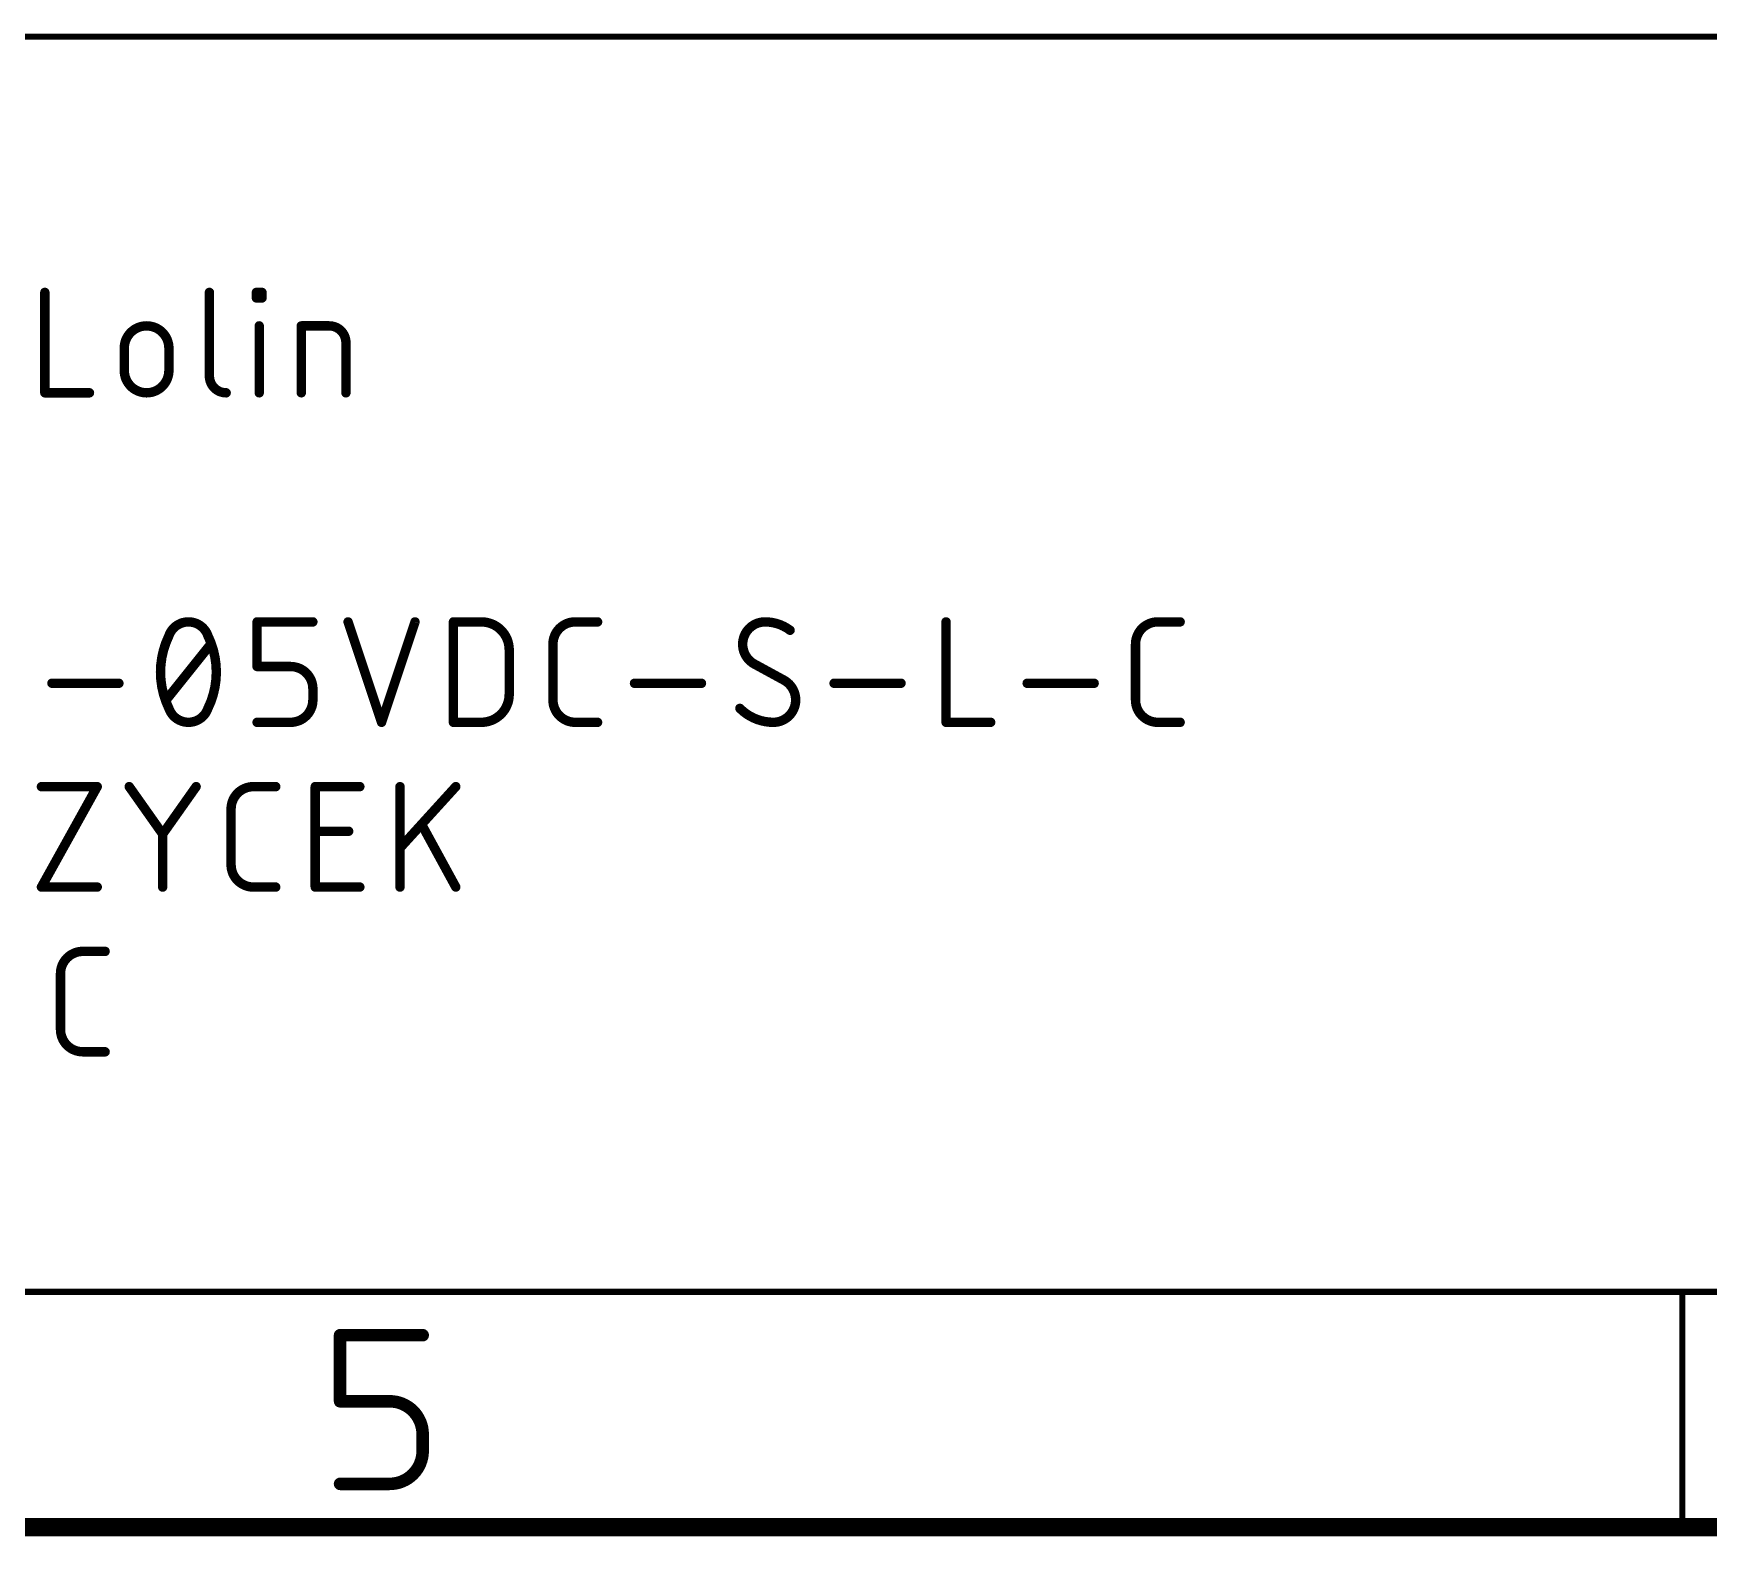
# Model space of a CAD drawing. Extents: x -10 to 250, y 0 to 179.
# Drawn here: x 177.57 to 204.68, y -0.15 to 24.18 of the extents above; entities that cross this region are included whole.
import ezdxf

# ---------------------------------------------------------------- set-up
doc = ezdxf.new("R2010")
doc.units = 0
doc.layers.add('94', color=14, linetype='CONTINUOUS')

msp = doc.modelspace()

# ---------------------------------------------------------------- linework, layer by layer
at = {"layer": '94'}
for points, const_width in [([(151.13, 24.13), (205.105, 24.13)], 0.1016), ([(177.7494, 19.9898), (177.7494, 18.3642)], 0.1524), ([(180.4135, 19.9898), (180.4135, 18.6351)], 0.1524), ([(181.1748, 19.8995), (181.1748, 19.9898)], 0.1524), ([(181.1748, 19.9898), (181.2651, 19.9898)], 0.1524), ([(181.2651, 19.9898), (181.2651, 19.8995)], 0.1524), ([(181.2651, 19.8995), (181.1748, 19.8995)], 0.1524), ([(181.22, 18.3642), (181.22, 19.4479)], 0.1524), ([(181.9008, 18.3642), (181.9008, 19.4479)], 0.1524), ([(181.9008, 19.4479), (182.3524, 19.4479)], 0.1524), ([(182.6233, 19.177), (182.6233, 18.3642)], 0.1524), ([(179.0351, 18.7254), (179.0351, 19.0867)], 0.1524), ([(179.7576, 19.0867), (179.7576, 18.7254)], 0.1524), ([(177.7494, 18.3642), (178.4718, 18.3642)], 0.1524), ([(181.1853, 13.9333), (181.1853, 14.6558)], 0.1524), ([(181.1853, 14.6558), (182.0884, 14.6558)], 0.1524), ([(182.6581, 14.6558), (183.1999, 13.0302)], 0.1524), ([(183.1999, 13.0302), (183.7418, 14.6558)], 0.1524), ([(184.3636, 13.0302), (184.3636, 14.6558)], 0.1524), ([(184.3636, 14.6558), (184.8152, 14.6558)], 0.1524), ([(186.3361, 14.6558), (186.6974, 14.6558)], 0.1524), ([(192.3385, 14.6558), (192.3385, 13.0302)], 0.1524), ([(195.767, 14.6558), (196.1282, 14.6558)], 0.1524), ([(179.7124, 13.3914), (180.4349, 14.2946)], 0.1524), ([(185.2667, 14.2042), (185.2667, 13.4818)], 0.1524), ([(185.9749, 13.3914), (185.9749, 14.2946)], 0.1524), ([(195.4057, 13.3914), (195.4057, 14.2946)], 0.1524), ([(181.7271, 13.9333), (181.1853, 13.9333)], 0.1524), ([(189.7234, 13.7075), (189.2266, 13.9785)], 0.1524), ([(177.8645, 13.6624), (178.9482, 13.6624)], 0.1524), ([(182.0884, 13.3914), (182.0884, 13.5721)], 0.1524), ([(187.2953, 13.6624), (188.3791, 13.6624)], 0.1524), ([(190.5258, 13.6624), (191.6095, 13.6624)], 0.1524), ([(193.652, 13.6624), (194.7358, 13.6624)], 0.1524), ([(181.1853, 13.0302), (181.7271, 13.0302)], 0.1524), ([(184.8152, 13.0302), (184.3636, 13.0302)], 0.1524), ([(186.6974, 13.0302), (186.3361, 13.0302)], 0.1524), ([(192.3385, 13.0302), (193.061, 13.0302)], 0.1524), ([(196.1282, 13.0302), (195.767, 13.0302)], 0.1524), ([(177.6943, 11.9888), (178.5974, 11.9888)], 0.1524), ([(178.5974, 11.9888), (177.6943, 10.3632)], 0.1524), ([(179.115, 11.9888), (179.6569, 11.2212)], 0.1524), ([(179.6569, 11.2212), (180.1987, 11.9888)], 0.1524), ([(181.1257, 11.9888), (181.487, 11.9888)], 0.1524), ([(182.1261, 10.3632), (182.1261, 11.9888)], 0.1524), ([(182.1261, 11.9888), (182.8486, 11.9888)], 0.1524), ([(183.4989, 10.3632), (183.4989, 11.9888)], 0.1524), ([(184.402, 11.9888), (183.4989, 10.9954)], 0.1524), ([(180.7645, 10.7244), (180.7645, 11.6276)], 0.1524), ([(184.402, 10.3632), (183.8602, 11.3566)], 0.1524), ([(179.6569, 10.3632), (179.6569, 11.2212)], 0.1524), ([(182.1261, 11.2663), (182.668, 11.2663)], 0.1524), ([(177.6943, 10.3632), (178.5974, 10.3632)], 0.1524), ([(181.487, 10.3632), (181.1257, 10.3632)], 0.1524), ([(182.8486, 10.3632), (182.1261, 10.3632)], 0.1524), ([(178.3642, 9.3218), (178.7254, 9.3218)], 0.1524), ([(178.003, 8.0574), (178.003, 8.9606)], 0.1524), ([(178.7254, 7.6962), (178.3642, 7.6962)], 0.1524), ([(-6.35, 3.81), (246.38, 3.81)], 0.1), ([(204.2583, 0), (204.2583, 3.81)], 0.1), ([(182.5289, 2.0387), (182.5289, 3.1084)], 0.2032), ([(182.5289, 3.1084), (183.8661, 3.1084)], 0.2032), ([(183.3312, 2.0387), (182.5289, 2.0387)], 0.2032), ([(183.8661, 1.2364), (183.8661, 1.5039)], 0.2032), ([(182.5289, 0.7016), (183.3312, 0.7016)], 0.2032), ([(-10.16, 0), (250.19, 0)], 0.3)]:
    msp.add_lwpolyline(points, dxfattribs=dict(at, const_width=const_width))
for points, const_width in [([(177.7875, 19.9898, 1), (177.7113, 19.9898)], 0.0762), ([(180.4516, 19.9898, 1), (180.3754, 19.9898)], 0.0762), ([(181.2129, 19.9898, 1), (181.1367, 19.9898)], 0.0762), ([(181.1748, 20.0279, 1), (181.1748, 19.9517)], 0.0762), ([(181.3032, 19.9898, 1), (181.227, 19.9898)], 0.0762), ([(181.2651, 19.9517, 1), (181.2651, 20.0279)], 0.0762), ([(181.1748, 19.9376, 1), (181.1748, 19.8614)], 0.0762), ([(181.1367, 19.8995, 1), (181.2129, 19.8995)], 0.0762), ([(181.227, 19.8995, 1), (181.3032, 19.8995)], 0.0762), ([(181.2651, 19.8614, 1), (181.2651, 19.9376)], 0.0762), ([(179.7576, 19.0867, 1), (179.0351, 19.0867)], 0.1524), ([(181.2581, 19.4479, 1), (181.1819, 19.4479)], 0.0762), ([(181.9389, 19.4479, 1), (181.8627, 19.4479)], 0.0762), ([(181.9008, 19.486, 1), (181.9008, 19.4098)], 0.0762), ([(182.6233, 19.177, 0.4142), (182.3524, 19.4479)], 0.1524), ([(182.3524, 19.486, 1), (182.3524, 19.4098)], 0.0762), ([(182.3524, 19.4098, 1), (182.3524, 19.486)], 0.0762), ([(182.6614, 19.177, 1), (182.5852, 19.177)], 0.0762), ([(179.0732, 19.0867, 1), (178.997, 19.0867)], 0.0762), ([(178.997, 19.0867, 1), (179.0732, 19.0867)], 0.0762), ([(179.7957, 19.0867, 1), (179.7195, 19.0867)], 0.0762), ([(179.7195, 19.0867, 1), (179.7957, 19.0867)], 0.0762), ([(182.5852, 19.177, 1), (182.6614, 19.177)], 0.0762), ([(179.0351, 18.7254, 1), (179.7576, 18.7254)], 0.1524), ([(179.0732, 18.7254, 1), (178.997, 18.7254)], 0.0762), ([(178.997, 18.7254, 1), (179.0732, 18.7254)], 0.0762), ([(179.7957, 18.7254, 1), (179.7195, 18.7254)], 0.0762), ([(179.7195, 18.7254, 1), (179.7957, 18.7254)], 0.0762), ([(180.4135, 18.6351, 0.4142), (180.6844, 18.3642)], 0.1524), ([(180.4516, 18.6351, 1), (180.3754, 18.6351)], 0.0762), ([(177.7494, 18.4023, 1), (177.7494, 18.3261)], 0.0762), ([(178.4718, 18.3261, 1), (178.4718, 18.4023)], 0.0762), ([(180.3754, 18.6351, 1), (180.4516, 18.6351)], 0.0762), ([(180.6844, 18.3261, 1), (180.6844, 18.4023)], 0.0762), ([(177.7113, 18.3642, 1), (177.7875, 18.3642)], 0.0762), ([(181.1819, 18.3642, 1), (181.2581, 18.3642)], 0.0762), ([(181.8627, 18.3642, 1), (181.9389, 18.3642)], 0.0762), ([(182.5852, 18.3642, 1), (182.6614, 18.3642)], 0.0762), ([(180.0737, 14.6558, 0.3205), (179.7576, 14.43)], 0.1524), ([(180.3898, 14.43, 0.3205), (180.0737, 14.6558)], 0.1524), ([(180.0737, 14.6939, 1), (180.0737, 14.6177)], 0.0762), ([(180.0737, 14.6177, 1), (180.0737, 14.6939)], 0.0762), ([(181.2234, 14.6558, 1), (181.1472, 14.6558)], 0.0762), ([(181.1853, 14.6939, 1), (181.1853, 14.6177)], 0.0762), ([(182.0884, 14.6177, 1), (182.0884, 14.6939)], 0.0762), ([(182.6942, 14.6678, 1), (182.6219, 14.6438)], 0.0762), ([(183.7779, 14.6438, 1), (183.7057, 14.6678)], 0.0762), ([(184.4017, 14.6558, 1), (184.3255, 14.6558)], 0.0762), ([(184.3636, 14.6939, 1), (184.3636, 14.6177)], 0.0762), ([(185.2667, 14.2042, 0.4142), (184.8152, 14.6558)], 0.1524), ([(184.8152, 14.6939, 1), (184.8152, 14.6177)], 0.0762), ([(184.8152, 14.6177, 1), (184.8152, 14.6939)], 0.0762), ([(186.3361, 14.6558, 0.4142), (185.9749, 14.2946)], 0.1524), ([(186.3361, 14.6939, 1), (186.3361, 14.6177)], 0.0762), ([(186.3361, 14.6177, 1), (186.3361, 14.6939)], 0.0762), ([(186.6974, 14.6177, 1), (186.6974, 14.6939)], 0.0762), ([(189.4073, 14.6558, 0.4142), (189.046, 14.2946)], 0.1524), ([(189.8137, 14.5203, 0.1623), (189.4073, 14.6558)], 0.1524), ([(189.4073, 14.6939, 1), (189.4073, 14.6177)], 0.0762), ([(189.4073, 14.6177, 1), (189.4073, 14.6939)], 0.0762), ([(192.3766, 14.6558, 1), (192.3004, 14.6558)], 0.0762), ([(195.767, 14.6558, 0.4142), (195.4057, 14.2946)], 0.1524), ([(195.767, 14.6939, 1), (195.767, 14.6177)], 0.0762), ([(195.767, 14.6177, 1), (195.767, 14.6939)], 0.0762), ([(196.1282, 14.6177, 1), (196.1282, 14.6939)], 0.0762), ([(179.7576, 14.43, 0.1139), (179.6221, 13.843)], 0.1524), ([(179.7216, 14.4424, 1), (179.7936, 14.4177)], 0.0762), ([(179.7918, 14.4133, 1), (179.7234, 14.4467)], 0.0762), ([(180.424, 14.4467, 1), (180.3555, 14.4133)], 0.0762), ([(180.5252, 13.843, 0.1139), (180.3898, 14.43)], 0.1524), ([(180.3537, 14.4177, 1), (180.4258, 14.4424)], 0.0762), ([(189.7908, 14.4899, 1), (189.8365, 14.5508)], 0.0762), ([(180.4647, 14.2708, 1), (180.4052, 14.3184)], 0.0762), ([(185.3048, 14.2042, 1), (185.2286, 14.2042)], 0.0762), ([(185.2286, 14.2042, 1), (185.3048, 14.2042)], 0.0762), ([(186.013, 14.2946, 1), (185.9368, 14.2946)], 0.0762), ([(185.9368, 14.2946, 1), (186.013, 14.2946)], 0.0762), ([(189.046, 14.2946, 0.2656), (189.2266, 13.9785)], 0.1524), ([(189.0841, 14.2946, 1), (189.0079, 14.2946)], 0.0762), ([(189.0079, 14.2946, 1), (189.0841, 14.2946)], 0.0762), ([(195.4438, 14.2946, 1), (195.3676, 14.2946)], 0.0762), ([(195.3676, 14.2946, 1), (195.4438, 14.2946)], 0.0762), ([(179.6221, 13.843, 0.1139), (179.7576, 13.256)], 0.1524), ([(179.6602, 13.843, 1), (179.584, 13.843)], 0.0762), ([(179.584, 13.843, 1), (179.6602, 13.843)], 0.0762), ([(180.3898, 13.256, 0.1139), (180.5252, 13.843)], 0.1524), ([(180.5633, 13.843, 1), (180.4871, 13.843)], 0.0762), ([(180.4871, 13.843, 1), (180.5633, 13.843)], 0.0762), ([(181.1853, 13.9714, 1), (181.1853, 13.8952)], 0.0762), ([(181.1472, 13.9333, 1), (181.2234, 13.9333)], 0.0762), ([(182.0884, 13.5721, 0.4142), (181.7271, 13.9333)], 0.1524), ([(181.7271, 13.9714, 1), (181.7271, 13.8952)], 0.0762), ([(181.7271, 13.8952, 1), (181.7271, 13.9714)], 0.0762), ([(189.2449, 14.0119, 1), (189.2084, 13.945)], 0.0762), ([(189.2073, 13.9456, 1), (189.246, 14.0113)], 0.0762), ([(177.8645, 13.7005, 1), (177.8645, 13.6243)], 0.0762), ([(178.9482, 13.6243, 1), (178.9482, 13.7005)], 0.0762), ([(182.1265, 13.5721, 1), (182.0503, 13.5721)], 0.0762), ([(182.0503, 13.5721, 1), (182.1265, 13.5721)], 0.0762), ([(184.8152, 13.0302, 0.4142), (185.2667, 13.4818)], 0.1524), ([(185.3048, 13.4818, 1), (185.2286, 13.4818)], 0.0762), ([(187.2953, 13.7005, 1), (187.2953, 13.6243)], 0.0762), ([(188.3791, 13.6243, 1), (188.3791, 13.7005)], 0.0762), ([(189.7427, 13.7404, 1), (189.704, 13.6747)], 0.0762), ([(189.904, 13.3914, 0.2656), (189.7234, 13.7075)], 0.1524), ([(189.7051, 13.6741, 1), (189.7416, 13.741)], 0.0762), ([(190.5258, 13.7005, 1), (190.5258, 13.6243)], 0.0762), ([(191.6095, 13.6243, 1), (191.6095, 13.7005)], 0.0762), ([(193.652, 13.7005, 1), (193.652, 13.6243)], 0.0762), ([(194.7358, 13.6243, 1), (194.7358, 13.7005)], 0.0762), ([(179.6827, 13.4152, 1), (179.7422, 13.3676)], 0.0762), ([(179.7576, 13.256, 0.3205), (180.0737, 13.0302)], 0.1524), ([(179.7936, 13.2683, 1), (179.7216, 13.2436)], 0.0762), ([(179.7234, 13.2393, 1), (179.7918, 13.2727)], 0.0762), ([(180.0737, 13.0302, 0.3205), (180.3898, 13.256)], 0.1524), ([(180.3555, 13.2727, 1), (180.424, 13.2393)], 0.0762), ([(180.4258, 13.2436, 1), (180.3537, 13.2683)], 0.0762), ([(181.7271, 13.0302, 0.4142), (182.0884, 13.3914)], 0.1524), ([(182.1265, 13.3914, 1), (182.0503, 13.3914)], 0.0762), ([(182.0503, 13.3914, 1), (182.1265, 13.3914)], 0.0762), ([(185.2286, 13.4818, 1), (185.3048, 13.4818)], 0.0762), ([(185.9749, 13.3914, 0.4142), (186.3361, 13.0302)], 0.1524), ([(186.013, 13.3914, 1), (185.9368, 13.3914)], 0.0762), ([(185.9368, 13.3914, 1), (186.013, 13.3914)], 0.0762), ([(189.0279, 13.2828, 1), (188.9738, 13.2291)], 0.0762), ([(189.0009, 13.256, 0.2), (189.5427, 13.0302)], 0.1524), ([(189.5427, 13.0302, 0.4142), (189.904, 13.3914)], 0.1524), ([(189.9421, 13.3914, 1), (189.8659, 13.3914)], 0.0762), ([(189.8659, 13.3914, 1), (189.9421, 13.3914)], 0.0762), ([(195.4057, 13.3914, 0.4142), (195.767, 13.0302)], 0.1524), ([(195.4438, 13.3914, 1), (195.3676, 13.3914)], 0.0762), ([(195.3676, 13.3914, 1), (195.4438, 13.3914)], 0.0762), ([(180.0737, 13.0683, 1), (180.0737, 12.9921)], 0.0762), ([(180.0737, 12.9921, 1), (180.0737, 13.0683)], 0.0762), ([(181.1853, 13.0683, 1), (181.1853, 12.9921)], 0.0762), ([(181.7271, 13.0683, 1), (181.7271, 12.9921)], 0.0762), ([(181.7271, 12.9921, 1), (181.7271, 13.0683)], 0.0762), ([(183.1638, 13.0422, 1), (183.2361, 13.0182)], 0.0762), ([(183.1638, 13.0182, 1), (183.2361, 13.0422)], 0.0762), ([(184.3636, 13.0683, 1), (184.3636, 12.9921)], 0.0762), ([(184.3255, 13.0302, 1), (184.4017, 13.0302)], 0.0762), ([(184.8152, 13.0683, 1), (184.8152, 12.9921)], 0.0762), ([(184.8152, 12.9921, 1), (184.8152, 13.0683)], 0.0762), ([(186.3361, 13.0683, 1), (186.3361, 12.9921)], 0.0762), ([(186.3361, 12.9921, 1), (186.3361, 13.0683)], 0.0762), ([(186.6974, 12.9921, 1), (186.6974, 13.0683)], 0.0762), ([(189.5427, 13.0683, 1), (189.5427, 12.9921)], 0.0762), ([(189.5427, 12.9921, 1), (189.5427, 13.0683)], 0.0762), ([(192.3385, 13.0683, 1), (192.3385, 12.9921)], 0.0762), ([(192.3004, 13.0302, 1), (192.3766, 13.0302)], 0.0762), ([(193.061, 12.9921, 1), (193.061, 13.0683)], 0.0762), ([(195.767, 13.0683, 1), (195.767, 12.9921)], 0.0762), ([(195.767, 12.9921, 1), (195.767, 13.0683)], 0.0762), ([(196.1282, 12.9921, 1), (196.1282, 13.0683)], 0.0762), ([(177.6943, 12.0269, 1), (177.6943, 11.9507)], 0.0762), ([(178.6307, 11.9703, 1), (178.5641, 12.0073)], 0.0762), ([(178.5974, 11.9507, 1), (178.5974, 12.0269)], 0.0762), ([(179.1461, 12.0108, 1), (179.0839, 11.9668)], 0.0762), ([(180.2298, 11.9668, 1), (180.1676, 12.0108)], 0.0762), ([(181.1257, 11.9888, 0.4142), (180.7645, 11.6276)], 0.1524), ([(181.1257, 12.0269, 1), (181.1257, 11.9507)], 0.0762), ([(181.1257, 11.9507, 1), (181.1257, 12.0269)], 0.0762), ([(181.487, 11.9507, 1), (181.487, 12.0269)], 0.0762), ([(182.1642, 11.9888, 1), (182.088, 11.9888)], 0.0762), ([(182.1261, 12.0269, 1), (182.1261, 11.9507)], 0.0762), ([(182.8486, 11.9507, 1), (182.8486, 12.0269)], 0.0762), ([(183.537, 11.9888, 1), (183.4608, 11.9888)], 0.0762), ([(184.4302, 11.9632, 1), (184.3739, 12.0144)], 0.0762), ([(180.8026, 11.6276, 1), (180.7264, 11.6276)], 0.0762), ([(180.7264, 11.6276, 1), (180.8026, 11.6276)], 0.0762), ([(183.8936, 11.3749, 1), (183.8267, 11.3384)], 0.0762), ([(179.6257, 11.2431, 1), (179.688, 11.1992)], 0.0762), ([(179.695, 11.2212, 1), (179.6188, 11.2212)], 0.0762), ([(179.6257, 11.1992, 1), (179.688, 11.2431)], 0.0762), ([(182.1261, 11.3044, 1), (182.1261, 11.2282)], 0.0762), ([(182.668, 11.2282, 1), (182.668, 11.3044)], 0.0762), ([(183.4707, 11.021, 1), (183.5271, 10.9697)], 0.0762), ([(180.7645, 10.7244, 0.4142), (181.1257, 10.3632)], 0.1524), ([(180.8026, 10.7244, 1), (180.7264, 10.7244)], 0.0762), ([(180.7264, 10.7244, 1), (180.8026, 10.7244)], 0.0762), ([(177.6943, 10.4013, 1), (177.6943, 10.3251)], 0.0762), ([(177.661, 10.3817, 1), (177.7276, 10.3447)], 0.0762), ([(178.5974, 10.3251, 1), (178.5974, 10.4013)], 0.0762), ([(179.6188, 10.3632, 1), (179.695, 10.3632)], 0.0762), ([(181.1257, 10.4013, 1), (181.1257, 10.3251)], 0.0762), ([(181.1257, 10.3251, 1), (181.1257, 10.4013)], 0.0762), ([(181.487, 10.3251, 1), (181.487, 10.4013)], 0.0762), ([(182.1261, 10.4013, 1), (182.1261, 10.3251)], 0.0762), ([(182.088, 10.3632, 1), (182.1642, 10.3632)], 0.0762), ([(182.8486, 10.3251, 1), (182.8486, 10.4013)], 0.0762), ([(183.4608, 10.3632, 1), (183.537, 10.3632)], 0.0762), ([(184.3686, 10.345, 1), (184.4355, 10.3814)], 0.0762), ([(178.3642, 9.3218, 0.4142), (178.003, 8.9606)], 0.1524), ([(178.3642, 9.3599, 1), (178.3642, 9.2837)], 0.0762), ([(178.3642, 9.2837, 1), (178.3642, 9.3599)], 0.0762), ([(178.7254, 9.2837, 1), (178.7254, 9.3599)], 0.0762), ([(178.0411, 8.9606, 1), (177.9649, 8.9606)], 0.0762), ([(177.9649, 8.9606, 1), (178.0411, 8.9606)], 0.0762), ([(178.003, 8.0574, 0.4142), (178.3642, 7.6962)], 0.1524), ([(178.0411, 8.0574, 1), (177.9649, 8.0574)], 0.0762), ([(177.9649, 8.0574, 1), (178.0411, 8.0574)], 0.0762), ([(178.3642, 7.7343, 1), (178.3642, 7.6581)], 0.0762), ([(178.3642, 7.6581, 1), (178.3642, 7.7343)], 0.0762), ([(178.7254, 7.6581, 1), (178.7254, 7.7343)], 0.0762), ([(204.2833, 3.81, 1), (204.2333, 3.81)], 0.05), ([(182.5797, 3.1084, 1), (182.4781, 3.1084)], 0.1016), ([(182.5289, 3.1592, 1), (182.5289, 3.0576)], 0.1016), ([(183.8661, 3.0576, 1), (183.8661, 3.1592)], 0.1016), ([(182.5289, 2.0895, 1), (182.5289, 1.9879)], 0.1016), ([(182.4781, 2.0387, 1), (182.5797, 2.0387)], 0.1016), ([(183.8661, 1.5039, 0.4142), (183.3312, 2.0387)], 0.2032), ([(183.3312, 2.0895, 1), (183.3312, 1.9879)], 0.1016), ([(183.3312, 1.9879, 1), (183.3312, 2.0895)], 0.1016), ([(183.9169, 1.5039, 1), (183.8153, 1.5039)], 0.1016), ([(183.8153, 1.5039, 1), (183.9169, 1.5039)], 0.1016), ([(183.3312, 0.7016, 0.4142), (183.8661, 1.2364)], 0.2032), ([(183.9169, 1.2364, 1), (183.8153, 1.2364)], 0.1016), ([(183.8153, 1.2364, 1), (183.9169, 1.2364)], 0.1016), ([(182.5289, 0.7524, 1), (182.5289, 0.6508)], 0.1016), ([(183.3312, 0.7524, 1), (183.3312, 0.6508)], 0.1016), ([(183.3312, 0.6508, 1), (183.3312, 0.7524)], 0.1016), ([(204.2333, 0, 1), (204.2833, 0)], 0.05)]:
    msp.add_lwpolyline(points, format="xyb", dxfattribs=dict(at, const_width=const_width))

doc.saveas('drawing.dxf')
